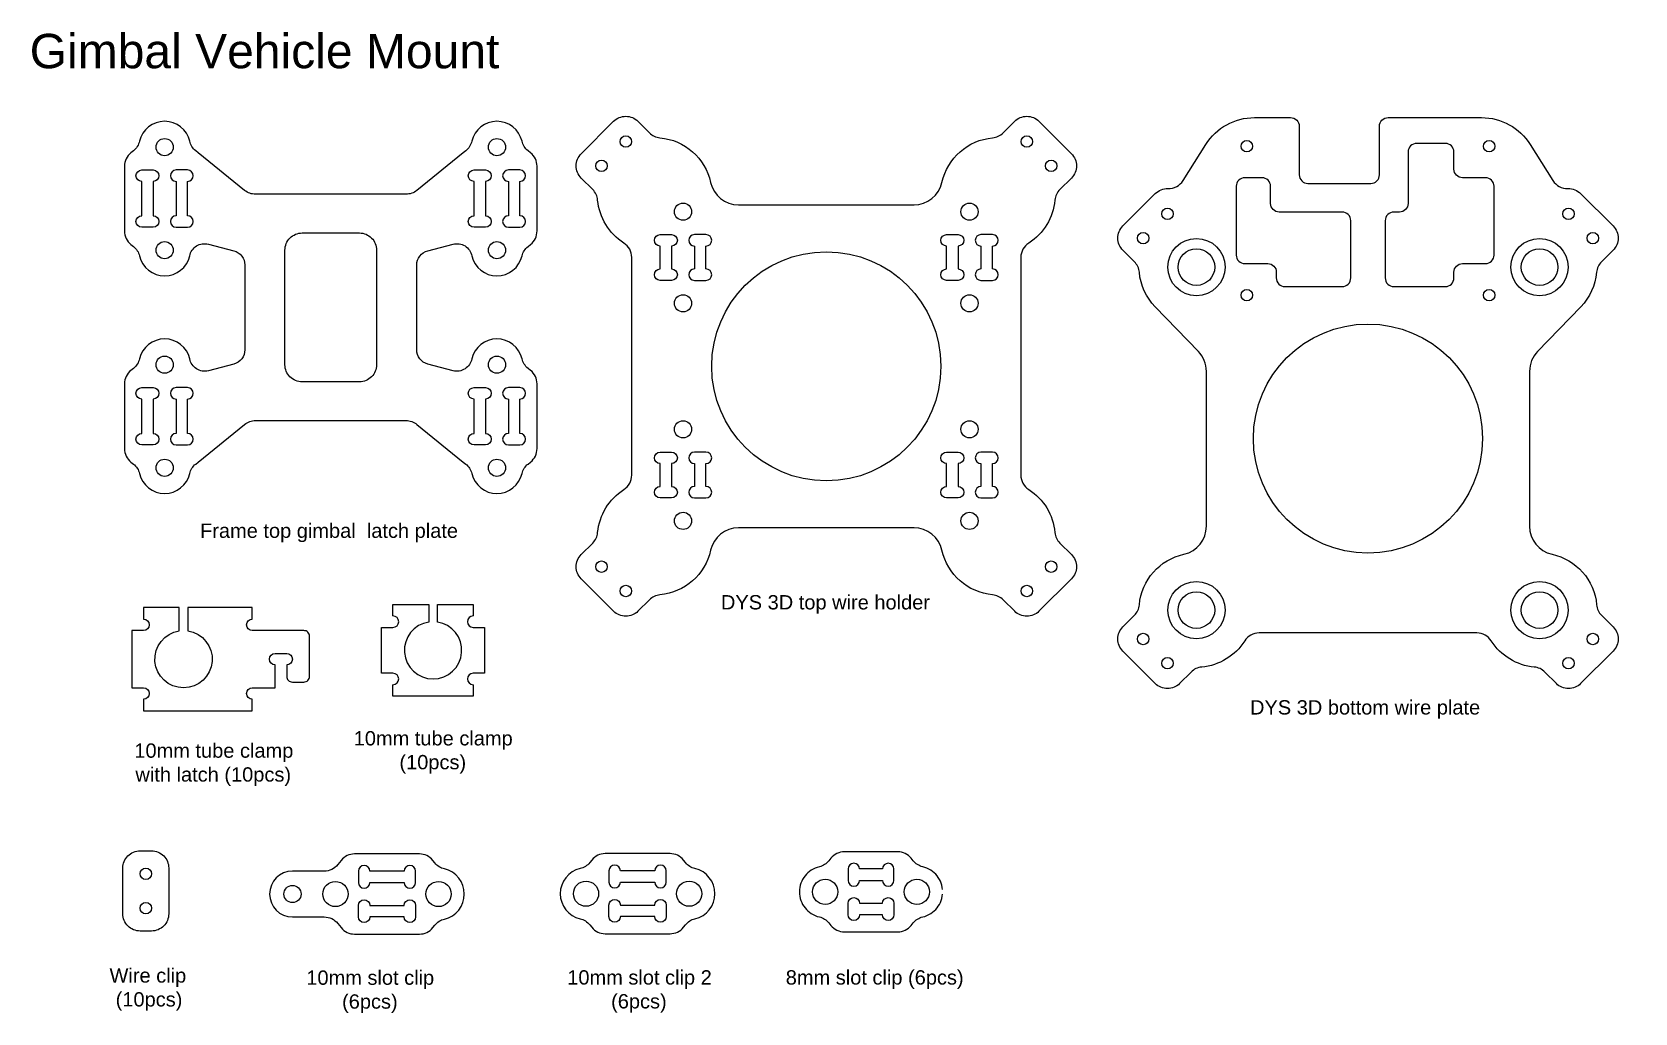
# Paper-space layout 'Gimbal Vehicle Mount' of a CAD drawing. Header units: millimetres. Extents: x 5 to 284, y 25 to 197.
# The model-space entities are those that its viewports show. They can reach past a viewport. Long polylines and large blocks are cut down to what shows.
import ezdxf

# ---------------------------------------------------------------- set-up
doc = ezdxf.new("R2010")
doc.units = ezdxf.units.MM
for name, color, linetype in [('CNC', 7, 'Continuous'), ('Text', 250, 'Continuous'), ('Viewports', 1, 'Continuous')]:
    doc.layers.add(name, color=color, linetype=linetype)
doc.layers.get('Viewports').off()
doc.styles.add('ISO Proportional', font='isocp.shx')

msp = doc.modelspace()

# ---------------------------------------------------------------- linework, layer by layer
at = {"layer": 'CNC'}
for points in [[(1046.55, 12), (1038.05, 12, 0.414214), (1036.55, 10.5), (1036.55, -0.5, 0.414214), (1038.05, -2), (1046.55, -2, -0.414214), (1048.05, -3.5), (1048.05, -19.83, -0.257853), (1043.37, -28.29), (1037.06, -32.26, 0.266772), (1035.66, -34.9, -0.207602), (1034.78, -37.12), (1029.12, -42.78, -0.414214), (1024.88, -42.78), (1022.87, -40.77, 0.175046), (1021.03, -39.91, -0.170763), (1015, -37.14), (1007.21, -29.61, 0.194593), (1003.73, -28.2), (976.69, -28.2, 0.3516), (971.81, -32.12, -0.325894), (962.97, -39.91, 0.175046), (961.13, -40.77), (959.12, -42.78, -0.414214), (954.88, -42.78), (949.22, -37.12, -0.414214), (949.22, -32.88), (951.23, -30.87, 0.175046), (952.09, -29.03, -0.231494), (956.67, -21.52, 0.255924), (958.05, -19), (958.05, 19, 0.255924), (956.67, 21.52, -0.231494), (952.09, 29.03, 0.175046), (951.23, 30.87), (949.22, 32.88, -0.414214), (949.22, 37.12), (954.88, 42.78, -0.414214), (959.12, 42.78), (961.13, 40.77, 0.175046), (962.97, 39.91, -0.325894), (971.81, 32.12, 0.3516), (976.69, 28.2), (1003.73, 28.2, 0.194593), (1007.21, 29.61), (1015, 37.14, -0.170763), (1021.03, 39.91, 0.175046), (1022.87, 40.77), (1024.88, 42.78, -0.414214), (1029.12, 42.78), (1034.78, 37.12, -0.207602), (1035.66, 34.9, 0.266772), (1037.06, 32.26), (1043.37, 28.29, -0.257853), (1048.05, 19.83), (1048.05, 13.5, -0.414214)], [(1151.33, -21.52, -0.231494), (1155.91, -29.03, 0.175046), (1156.77, -30.87), (1158.78, -32.88, -0.414214), (1158.78, -37.12), (1153.12, -42.78, -0.414214), (1148.88, -42.78), (1146.87, -40.77, 0.175046), (1145.03, -39.91, -0.325894), (1136.19, -32.12, 0.3516), (1131.31, -28.2), (1100.69, -28.2, 0.3516), (1095.81, -32.12, -0.325894), (1086.97, -39.91, 0.175046), (1085.13, -40.77), (1083.12, -42.78, -0.414214), (1078.88, -42.78), (1073.22, -37.12, -0.414214), (1073.22, -32.88), (1075.23, -30.87, 0.175046), (1076.09, -29.03, -0.231494), (1080.67, -21.52, 0.255924), (1082.05, -19), (1082.05, 19, 0.255924), (1080.67, 21.52, -0.231494), (1076.09, 29.03, 0.175046), (1075.23, 30.87), (1073.22, 32.88, -0.414214), (1073.22, 37.12), (1078.88, 42.78, -0.414214), (1083.12, 42.78), (1085.13, 40.77, 0.175046), (1086.97, 39.91, -0.325894), (1095.81, 32.12, 0.3516), (1100.69, 28.2), (1131.31, 28.2, 0.3516), (1136.19, 32.12, -0.325894), (1145.03, 39.91, 0.175046), (1146.87, 40.77), (1148.88, 42.78, -0.414214), (1153.12, 42.78), (1158.78, 37.12, -0.414214), (1158.78, 32.88), (1156.77, 30.87, 0.175046), (1155.91, 29.03, -0.231494), (1151.33, 21.52, 0.255924), (1149.95, 19), (1149.95, -19, 0.255924)], [(872.01, -8.09, -0.341059), (870.09, -10.57), (865.65, -11.74, -0.43551), (862.39, -9.67, 0.794268), (853.62, -9.67, -0.168501), (852.57, -11.33), (852.13, -11.68, 0.227838), (851.01, -14.03), (851.01, -25.34, 0.227838), (852.13, -27.69), (852.57, -28.04, -0.168501), (853.62, -29.7, 0.794268), (862.39, -29.7, -0.168501), (863.44, -28.04), (863.88, -27.69), (871.97, -21.12, -0.174397), (873.89, -20.45), (900.12, -20.45, -0.174397), (902.04, -21.12), (910.13, -27.69), (910.57, -28.04, -0.168501), (911.62, -29.7, 0.794268), (920.39, -29.7, -0.168501), (921.44, -28.04), (921.88, -27.69, 0.227838), (923.01, -25.34), (923.01, -14.03, 0.227838), (921.88, -11.68), (921.44, -11.33, -0.168501), (920.39, -9.67, 0.794268), (911.62, -9.67, -0.43551), (908.36, -11.74), (903.92, -10.57, -0.341059), (902.01, -8.09), (902.01, 6.72, -0.341059), (903.92, 9.2), (908.36, 10.36, -0.43551), (911.62, 8.3, 0.794268), (920.39, 8.3, -0.168501), (921.44, 9.96), (921.88, 10.31, 0.227838), (923.01, 12.66), (923.01, 23.97, 0.227838), (921.88, 26.32), (921.44, 26.67, -0.168501), (920.39, 28.33, 0.794268), (911.62, 28.33, -0.168501), (910.57, 26.67), (910.13, 26.32), (902.04, 19.75, -0.174397), (900.12, 19.08), (873.89, 19.08, -0.174397), (871.97, 19.75), (863.88, 26.32), (863.44, 26.67, -0.168501), (862.39, 28.33, 0.794268), (853.62, 28.33, -0.168501), (852.57, 26.67), (852.13, 26.32, 0.227838), (851.01, 23.97), (851.01, 12.66, 0.227838), (852.13, 10.31), (852.57, 9.96, -0.168501), (853.62, 8.3, 0.794268), (862.39, 8.3, -0.43551), (865.65, 10.36), (870.09, 9.2, -0.341059), (872.01, 6.72)], [(854.01, 21.31, -1), (854.01, 23.31), (856.01, 23.31, -1), (856.01, 21.31), (856.01, 15.31, -1), (856.01, 13.31), (855.01, 13.31), (854.01, 13.31, -1), (854.01, 15.31)], [(862.01, 21.31, 1), (862.01, 23.31), (860.01, 23.31, 1), (860.01, 21.31), (860.01, 15.31, 1), (860.01, 13.31), (861.01, 13.31), (862.01, 13.31, 1), (862.01, 15.31)], [(912.01, 21.31, -1), (912.01, 23.31), (914.01, 23.31, -1), (914.01, 21.31), (914.01, 15.31, -1), (914.01, 13.31), (913.01, 13.31), (912.01, 13.31, -1), (912.01, 15.31)], [(920.01, 21.31, 1), (920.01, 23.31), (918.01, 23.31, 1), (918.01, 21.31), (918.01, 15.31, 1), (918.01, 13.31), (919.01, 13.31), (920.01, 13.31, 1), (920.01, 15.31)], [(1033.05, 17), (1036.05, 17, 0.414214), (1037.55, 18.5), (1037.55, 21.5, 0.414214), (1036.05, 23), (1024.05, 23, 0.414214), (1022.55, 21.5), (1022.55, 17.5, -0.414214), (1021.05, 16), (1020.05, 16, 0.414214), (1018.55, 14.5), (1018.55, 4.5, 0.414214), (1020.05, 3), (1030.05, 3, 0.414214), (1031.55, 4.5), (1031.55, 15.5, -0.414214)], [(1087, 21, -1), (1087, 23), (1088, 23), (1089, 23, -1), (1089, 21), (1089, 17, -1), (1089, 15), (1087, 15, -1), (1087, 17)], [(1095, 21, 1), (1095, 23), (1094, 23), (1093, 23, 1), (1093, 21), (1093, 17, 1), (1093, 15), (1095, 15, 1), (1095, 17)], [(1137, 21, -1), (1137, 23), (1138, 23), (1139, 23, -1), (1139, 21), (1139, 17, -1), (1139, 15), (1137, 15, -1), (1137, 17)], [(1145, 21, 1), (1145, 23), (1144, 23), (1143, 23, 1), (1143, 21), (1143, 17, 1), (1143, 15), (1145, 15, 1), (1145, 17)], [(1314.38, -10.02, -0.168501), (1315.43, -8.35), (1315.87, -8, 0.227838), (1317, -5.66), (1317, 5.66, 0.227838), (1315.87, 8), (1315.13, 8.6, -0.227838), (1314, 10.94), (1314, 16.5, 1), (1306, 16.5), (1306, 10.94, -0.227838), (1304.87, 8.6), (1304.13, 8, 0.227838), (1303, 5.66), (1303, -5.66, 0.227838), (1304.13, -8), (1304.57, -8.35, -0.168501), (1305.62, -10.02, 0.794268)], [(882.01, 12.31), (892.01, 12.31, -0.414214), (895.01, 9.31), (895.01, -10.69, -0.414214), (892.01, -13.69), (882.01, -13.69, -0.414214), (879.01, -10.69), (879.01, 9.31, -0.414214)], [(1277, 4), (1279, 4, 1), (1279, 6), (1279, 8), (1285.25, 8), (1285.25, 4.94, 13.257907), (1286.75, 4.94), (1286.75, 8), (1293, 8), (1293, 6, 1), (1293, 4), (1295, 4), (1295, -4), (1293, -4, 1), (1293, -6), (1293, -8), (1279, -8), (1279, -6, 1), (1279, -4), (1277, -4)], [(1387, -4, -0.414214), (1384, -7), (1382, -7, -0.414214), (1379, -4), (1379, 4, -0.414214), (1382, 7), (1384, 7, -0.414214), (1387, 4)], [(1306, 3, -1), (1306, 5), (1307, 5), (1308, 5, -1), (1308, 3), (1308, -3, -1), (1308, -5), (1306, -5, -1), (1306, -3)], [(1314, 3, 1), (1314, 5), (1313, 5), (1312, 5, 1), (1312, 3), (1312, -3, 1), (1312, -5), (1314, -5, 1), (1314, -3)], [(1328, 3, -1), (1328, 5), (1329, 5), (1330, 5, -1), (1330, 3), (1330, -3, -1), (1330, -5), (1328, -5, -1), (1328, -3)], [(1336, 3, 1), (1336, 5), (1335, 5), (1334, 5, 1), (1334, 3), (1334, -3, 1), (1334, -5), (1336, -5, 1), (1336, -3)], [(1353, 2, -1), (1353, 4), (1354, 4), (1355, 4, -1), (1355, 2), (1355, -2, -1), (1355, -4), (1353, -4, -1), (1353, -2)], [(1361, 2, 1), (1361, 4), (1360, 4), (1359, 4, 1), (1359, 2), (1359, -2, 1), (1359, -4), (1361, -4, 1), (1361, -2)], [(1042.05, -7), (1033.05, -7, -0.414214), (1031.55, -5.5), (1031.55, -4.5, 0.414214), (1030.05, -3), (1020.05, -3, 0.414214), (1018.55, -4.5), (1018.55, -13.5, 0.414214), (1020.05, -15), (1021.05, -15, -0.414214), (1022.55, -16.5), (1022.55, -20.5, 0.414214), (1024.05, -22), (1036.05, -22, 0.414214), (1037.55, -20.5), (1037.55, -16.5, -0.414214), (1039.05, -15), (1042.05, -15, 0.414214), (1043.55, -13.5), (1043.55, -8.5, 0.414214)], [(854.01, -16.69, -1), (854.01, -14.69), (855.01, -14.69), (856.01, -14.69, -1), (856.01, -16.69), (856.01, -22.69, -1), (856.01, -24.69), (854.01, -24.69, -1), (854.01, -22.69)], [(862.01, -16.69, 1), (862.01, -14.69), (861.01, -14.69), (860.01, -14.69, 1), (860.01, -16.69), (860.01, -22.69, 1), (860.01, -24.69), (862.01, -24.69, 1), (862.01, -22.69)], [(912.01, -16.69, -1), (912.01, -14.69), (913.01, -14.69), (914.01, -14.69, -1), (914.01, -16.69), (914.01, -22.69, -1), (914.01, -24.69), (912.01, -24.69, -1), (912.01, -22.69)], [(920.01, -16.69, 1), (920.01, -14.69), (919.01, -14.69), (918.01, -14.69, 1), (918.01, -16.69), (918.01, -22.69, 1), (918.01, -24.69), (920.01, -24.69, 1), (920.01, -22.69)], [(1087, -17, -1), (1087, -15), (1088, -15), (1089, -15, -1), (1089, -17), (1089, -21, -1), (1089, -23), (1087, -23, -1), (1087, -21)], [(1095, -17, 1), (1095, -15), (1094, -15), (1093, -15, 1), (1093, -17), (1093, -21, 1), (1093, -23), (1095, -23, 1), (1095, -21)], [(1137, -17, -1), (1137, -15), (1138, -15), (1139, -15, -1), (1139, -17), (1139, -21, -1), (1139, -23), (1137, -23, -1), (1137, -21)], [(1145, -17, 1), (1145, -15), (1144, -15), (1143, -15, 1), (1143, -17), (1143, -21, 1), (1143, -23), (1145, -23, 1), (1145, -21)]]:
    msp.add_lwpolyline(points, format="xyb", close=True, dxfattribs=at)
for points in [[(1326.57, 8.35), (1326.13, 8, 0.227838), (1325, 5.66), (1325, -5.66, 0.227838), (1326.13, -8), (1326.57, -8.35, -0.168501), (1327.62, -10.02, 0.794268), (1336.38, -10.02, -0.168501), (1337.43, -8.35), (1337.87, -8, 0.227838), (1339, -5.66), (1339, 5.66, 0.227838), (1337.87, 8), (1337.43, 8.35, -0.168501), (1336.38, 10.02, 0.794268), (1327.62, 10.02, -0.168501), (1326.57, 8.35)], [(1351.57, 7.35), (1351.13, 7, 0.227838), (1350, 4.66), (1350, -4.66, 0.227838), (1351.13, -7), (1351.57, -7.35, -0.168501), (1352.62, -9.02, 0.794268), (1361.38, -9.02, -0.168501), (1362.43, -7.35), (1362.87, -7, 0.227838), (1364, -4.66), (1364, 4.66, 0.227838), (1362.87, 7), (1362.43, 7.35, -0.168501), (1361.38, 9.02, 0.794268), (1352.62, 9.02, -0.168501), (1351.57, 7.35)], [(1254, 5, -1), (1254, 7), (1254, 9), (1242.75, 9), (1242.75, 4.94, -13.257907), (1241.25, 4.94), (1241.25, 9), (1235, 9), (1235, 7, -1), (1235, 5), (1233, 5), (1233, -5), (1235, -5, -1), (1235, -7), (1235, -9), (1254, -9), (1254, -7, -1), (1254, -5), (1256, -5), (1258, -5), (1258, -4), (1258, -1, -1), (1258, 1), (1260, 1, -1), (1260, -1), (1260, -3, 0.414214), (1261, -4), (1263, -4, 0.414214), (1264, -3), (1264, 4), (1264, 4, 0.414214), (1263, 5), (1254, 5)]]:
    msp.add_lwpolyline(points, format="xyb", dxfattribs=at)
for centre, radius in [((957, 39.24), 1), ((1027, 39.24), 1), ((1081, 39.24), 1), ((1151, 39.24), 1), ((952.76, 35), 1), ((962.05, 29.95), 5), ((1021.95, 29.95), 5), ((1031.24, 35), 1), ((1076.76, 35), 1), ((1155.24, 35), 1), ((962.05, 29.95), 3.2), ((1021.95, 29.95), 3.2), ((858.01, 27.31), 1.5), ((916.01, 27.31), 1.5), ((1091, 27), 1.5), ((1141, 27), 1.5), ((992, 0), 20), ((1017.05, 21.15), 1), ((1043.05, 21.15), 1), ((1116, 0), 20), ((1310, 16.5), 1.5), ((1091, 11), 1.5), ((1141, 11), 1.5), ((1310, 9), 2.2), ((1332, 9), 2.2), ((858.01, 9.31), 1.5), ((916.01, 9.31), 1.5), ((1357, 8), 2.2), ((1383, 3), 1), ((1383, -3), 1), ((1310, -9), 2.2), ((1332, -9), 2.2), ((1357, -8), 2.2), ((858.01, -10.69), 1.5), ((916.01, -10.69), 1.5), ((1091, -11), 1.5), ((1141, -11), 1.5), ((1017.05, -21.15), 1), ((1043.05, -21.15), 1), ((962.05, -29.95), 5), ((1021.95, -29.95), 5), ((858.01, -28.69), 1.5), ((916.01, -28.69), 1.5), ((962.05, -29.95), 3.2), ((1021.95, -29.95), 3.2), ((1091, -27), 1.5), ((1141, -27), 1.5), ((952.76, -35), 1), ((1031.24, -35), 1), ((1076.76, -35), 1), ((1155.24, -35), 1), ((957, -39.24), 1), ((1027, -39.24), 1), ((1081, -39.24), 1), ((1151, -39.24), 1)]:
    msp.add_circle(centre, radius, dxfattribs=at)

psp = doc.layouts.new('Gimbal Vehicle Mount')

# ---------------------------------------------------------------- texts
at = {"layer": 'Text', "attachment_point": 1, "style": 'ISO Proportional'}
for s, width, heights, insert, char_height in [('{\\fArial|b0|i0|c0|p0;Gimbal Vehicle Mount}', 119.6335, [8.54], (4.09, 196.26), 6), ('{\\fArial|b0|i0|c0|p0;Frame top gimbal  latch plate}', 46.223, [0], (33.83, 110.75), 2.5), ('{\\fArial|b0|i0|c0|p0;DYS 3D top wire holder}', 38.1572, [0], (124.75, 98.25), 2.5), ('{\\fArial|b0|i0|c0|p0;DYS 3D bottom wire plate}', 42.1836, [0], (217.1, 79.9), 2.5), ('\\pi0.71903;{\\fArial|b0|i0|c0|p0;10mm tube clamp \\P\\pi8.6999;(10pcs)}', 28.6209, [0], (59.93, 74.5), 2.5), ('\\pi0.71903;{\\fArial|b0|i0|c0|p0;10mm tube clamp \\P\\pi0.90662;with latch (10pcs)}', 28.6209, [0], (21.64, 72.35), 2.5), ('\\pi0.47764;{\\fArial|b0|i0|c0|p0;Wire clip \\P\\pi1.552;(10pcs)}', 14.325, [0], (17.55, 33.08), 2.5), ('\\pi4.018;{\\fArial|b0|i0|c0|p0;10mm slot clip \\P\\pi10.259;(6pcs)}', 29.7958, [0], (48.36, 32.7), 2.5), ('\\pi2.6026;{\\fArial|b0|i0|c0|p0;10mm slot clip 2 \\P\\pi10.259;(6pcs)}', 29.7958, [0], (95.32, 32.74), 2.5), ('\\pi0.17315;{\\fArial|b0|i0|c0|p0;8mm slot clip (6pcs)}', 30.9397, [0], (135.89, 32.74), 2.5)]:
    psp.add_mtext_dynamic_manual_height_columns(s, width=width, gutter_width=12.5, heights=heights, dxfattribs=dict(at, insert=insert, char_height=char_height))

# ---------------------------------------------------------------- viewports
at = {"layer": 'Viewports'}
for center, size, view_center_point, view_height, status, view_target_point in [((56.29, 148.51), (74.65, 66.7543), (395.63, 3.08), 66.7543, 4, (491.02, -3.75)), ((143.11, 138.03), (88.2, 88.204), (450.47, -0.41), 88.204, 5, (665.5, 0.23)), ((36.32, 86.79), (33.98, 20.1643), (206.69, 1.08), 20.1643, 3, (1040.68, -1.35)), ((74.43, 88.56), (18.93, 16.8031), (245.25, 1.3), 16.8031, 6, (1040.68, -1.35)), ((24.19, 46.39), (10.38, 15.986), (342.15, 1.15), 15.986, 7, (1040.68, -1.35))]:
    psp.add_viewport(center=center, size=size, view_center_point=view_center_point, view_height=view_height, status=status, dxfattribs=dict(at, view_target_point=view_target_point))
at = {"layer": 'Viewports', "view_target_point": (665.5, 0.23), "view_twist_angle": 90}
psp.add_viewport(center=(238.54, 131.25), size=(91.49, 102.269), view_center_point=(1.08, 332.16), view_height=102.269, dxfattribs=at)
at = {"layer": 'Viewports', "view_target_point": (1040.68, -1.35), "view_twist_angle": 90}
for center, size, view_center_point, view_height, status in [((62.89, 46.02), (35.4, 15.2059), (-4.92, 269.29), 15.2059, 8), ((110.36, 45.86), (27.91, 15.5747), (-1.19, 291.07), 15.5747, 9), ((150.8, 46.43), (25.26, 14.8603), (-1.5, 316.32), 14.8603, 10)]:
    psp.add_viewport(center=center, size=size, view_center_point=view_center_point, view_height=view_height, status=status, dxfattribs=at)

doc.saveas('drawing.dxf')
